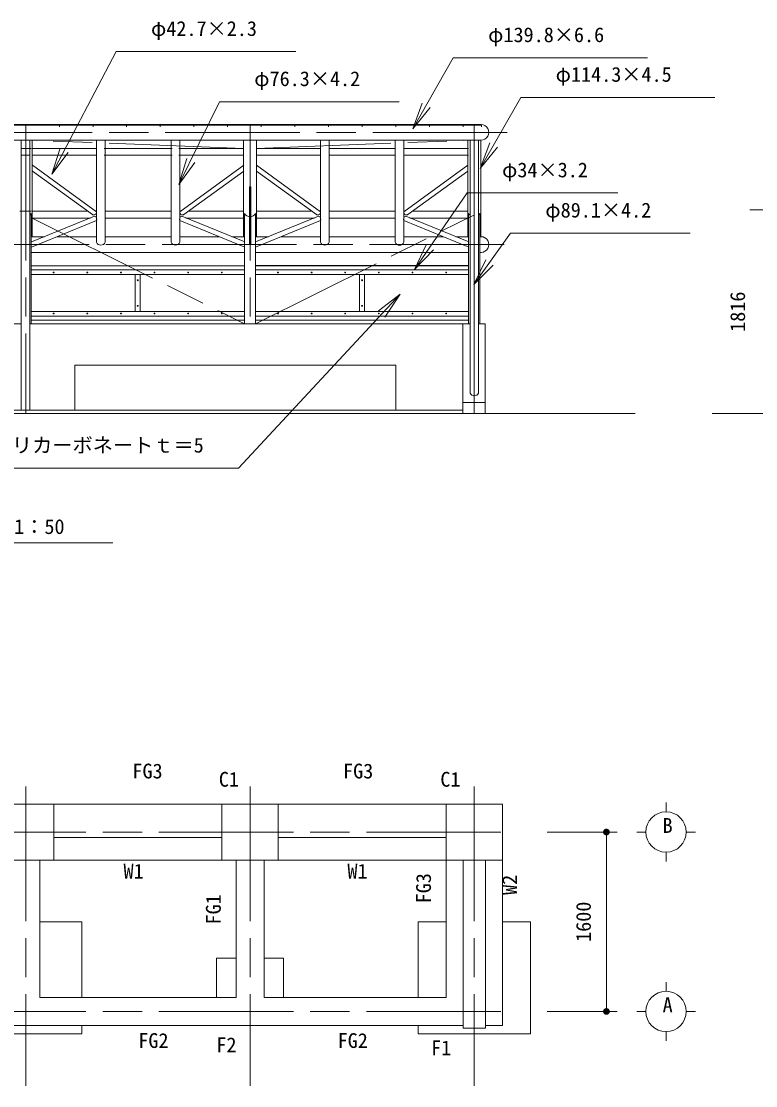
# Model space of a CAD drawing. Units: millimetres at full size; details may follow other scales. Extents: x 0 to 42000, y 0 to 29700.
# Drawn here: x 7465 to 14014, y 7156 to 16649 of the extents above; entities that cross this region are included whole.
import ezdxf
from ezdxf.enums import TextEntityAlignment as Align

# ---------------------------------------------------------------- set-up
doc = ezdxf.new("R2010")
doc.units = ezdxf.units.MM
doc.header["$LTSCALE"] = 100
doc.linetypes.add('CHAIN', pattern=[18.5, 12, -1.5, 3.5, -1.5])
for name, color, linetype, lineweight in [('D-BMK', 2, 'CHAIN', 13), ('D-STR', 1, 'Continuous', 13), ('D-STR-DIM', 7, 'Continuous', 13), ('D-STR-HTXT', 7, 'Continuous', 13), ('D-STR-TXT', 7, 'Continuous', 13)]:
    doc.layers.add(name, color=color, linetype=linetype, lineweight=lineweight)
doc.styles.add('ＭＳ ゴシック', font='')
doc.styles.get('ＭＳ ゴシック').set_extended_font_data('MS Gothic')

# ---------------------------------------------------------------- blocks, each defined once
blk = doc.blocks.new('open_arrow')
at = {"color": 0, "linetype": 'Continuous', "lineweight": -2}
blk.add_lwpolyline([(7.5, 1.25), (0, 0), (7.5, -1.25)], dxfattribs=at)
blk = doc.blocks.new('filled_dot')
at = {"color": 0, "linetype": 'Continuous', "lineweight": -2, "const_width": 1.25}
blk.add_lwpolyline([(-0.625, 0, 1), (0.625, 0, 1)], format="xyb", close=True, dxfattribs=at)

msp = doc.modelspace()

# ---------------------------------------------------------------- linework, layer by layer
at = {"layer": 'D-BMK'}
for p, q in [((7504.8, 15714.9), (7504.8, 13150.6)), ((9504.8, 15714.9), (9504.8, 13952.7)), ((11798.7, 15657.7), (3215.9, 15657.7)), ((9447.7, 15514.5), (7562, 15587.8)), ((9562, 15514.5), (11447.7, 15587.8)), ((9554.8, 13950.6), (11500.8, 14920.4)), ((7562, 14893.9), (9454.8, 13950.6)), ((11770.6, 14657.9), (3215.9, 14657.9)), ((7504.8, 9823.5), (7504.8, 7156.5)), ((9504.8, 9823.5), (9504.8, 7156.5)), ((11504.8, 9823.5), (11504.8, 7156.5)), ((3142, 9418.6), (11887.2, 9418.6)), ((3142, 7818.6), (11887.2, 7818.6))]:
    msp.add_line(p, q, dxfattribs=at)
at = {"layer": 'D-STR'}
for p, q in [((11569.5, 15722.4), (3440.1, 15722.4)), ((11564.8, 15727.6), (3444.8, 15727.6)), ((7504.8, 15706.4), (7504.8, 15722.4)), ((7804.8, 15706.4), (7804.8, 15722.4)), ((8104.8, 15706.4), (8104.8, 15722.4)), ((8404.8, 15706.4), (8404.8, 15722.4)), ((8704.8, 15706.4), (8704.8, 15722.4)), ((9004.8, 15706.4), (9004.8, 15722.4)), ((9304.8, 15706.4), (9304.8, 15722.4)), ((9604.8, 15706.4), (9604.8, 15722.4)), ((9904.8, 15706.4), (9904.8, 15722.4)), ((10204.8, 15706.4), (10204.8, 15722.4)), ((10504.8, 15706.4), (10504.8, 15722.4)), ((10804.8, 15706.4), (10804.8, 15722.4)), ((11104.8, 15706.4), (11104.8, 15722.4)), ((11404.8, 15706.4), (11404.8, 15722.4)), ((11504.8, 15714.9), (11504.8, 13150.6)), ((11569.5, 15706.4), (11569.5, 15722.4)), ((11564.8, 15587.8), (3444.8, 15587.8)), ((7465.3, 15587.8), (7465.3, 13180.6)), ((7541.6, 15587.8), (7541.6, 13180.6)), ((7562, 15587.8), (7562, 14727.8)), ((8135.8, 14678.2), (8135.8, 15588.2)), ((8212.1, 14678.2), (8212.1, 15588.2)), ((8802.5, 14678.2), (8802.5, 15588.2)), ((8878.8, 14678.2), (8878.8, 15588.2)), ((9447.7, 15587.8), (9447.7, 14727.8)), ((9562, 15587.8), (9562, 14727.8)), ((10133.4, 14678.2), (10133.4, 15588.2)), ((10209.7, 14678.2), (10209.7, 15588.2)), ((10800, 14677.8), (10800, 15587.8)), ((10876.3, 14677.8), (10876.3, 15587.8)), ((11447.7, 15587.8), (11447.7, 14727.8)), ((11466.7, 15587.8), (11466.7, 13331.4)), ((11543, 15587.8), (11543, 13331.4)), ((11562, 15587.9), (11562, 14727.7)), ((7553.5, 15514.5), (7465.3, 15514.5)), ((8135.8, 15514.5), (7562, 15514.5)), ((8810.4, 15514.5), (8204.2, 15514.5)), ((9447.7, 15514.5), (8870.9, 15514.5)), ((10133.4, 15514.5), (9562, 15514.5)), ((10800, 15514.5), (10209.7, 15514.5)), ((11452.6, 15514.5), (10876.3, 15514.5)), ((7541.6, 15454), (7465.3, 15454)), ((8135.8, 15454), (7562, 15454)), ((8810.4, 15454), (8204.2, 15454)), ((9447.7, 15454), (8870.9, 15454)), ((10133.4, 15454), (9562, 15454)), ((10800, 15454), (10209.7, 15454)), ((11452.6, 15454), (10876.3, 15454)), ((8135.8, 14950.5), (7564.1, 15365.2)), ((8099.5, 14924.2), (7564.1, 15312.5)), ((8878.8, 14950.5), (9450.5, 15365.2)), ((8915.1, 14924.2), (9450.5, 15312.5)), ((10133.4, 14950.5), (9561.6, 15365.2)), ((10097, 14924.2), (9561.6, 15312.5)), ((10876.3, 14950.5), (11448, 15365.2)), ((10912.7, 14924.2), (11448, 15312.5)), ((9510.8, 15173.5), (9498.8, 15173.5)), ((9498.8, 15173.5), (9498.8, 14657.9)), ((9510.8, 15173.5), (9510.8, 14657.9)), ((7553.5, 14954.4), (7453.5, 14954.4)), ((7553.5, 14933.2), (7553.5, 13950.6)), ((8118.9, 14910.1), (7557.3, 14680.9)), ((8057.7, 14954.4), (7562, 14954.4)), ((8135.8, 14954.4), (8130.5, 14954.4)), ((8802.5, 14954.4), (8212.1, 14954.4)), ((8884.1, 14954.4), (8878.8, 14954.4)), ((8895.7, 14910.1), (9457.3, 14680.9)), ((9447.7, 14954.4), (8956.9, 14954.4)), ((9454.8, 14933.2), (9454.8, 13950.6)), ((9554.8, 14933.2), (9554.8, 13950.6)), ((10116.4, 14910.1), (9554.8, 14680.9)), ((10055.3, 14954.4), (9562, 14954.4)), ((10133.4, 14954.4), (10128, 14954.4)), ((10800, 14954.4), (10209.7, 14954.4)), ((10881.7, 14954.4), (10876.3, 14954.4)), ((10893.2, 14910.1), (11454.8, 14680.9)), ((11447.7, 14954.4), (10954.4, 14954.4)), ((11452.6, 14933.2), (11452.6, 13950.6)), ((11552.6, 14933.2), (11552.6, 13950.6)), ((8135.8, 14870.9), (7557.3, 14634.8)), ((8081.5, 14893.9), (7562, 14893.9)), ((8802.5, 14893.9), (8212.1, 14893.9)), ((8878.8, 14870.9), (9457.3, 14634.8)), ((9447.7, 14893.9), (8933.1, 14893.9)), ((10133.4, 14870.9), (9554.8, 14634.8)), ((10079, 14893.9), (9562, 14893.9)), ((10800, 14893.9), (10209.7, 14893.9)), ((10876.3, 14870.9), (11454.8, 14634.8)), ((11447.7, 14893.9), (10930.7, 14893.9)), ((7672.1, 14727.8), (7562, 14727.8)), ((8135.8, 14727.8), (7785.1, 14727.8)), ((8802.5, 14727.8), (8212.1, 14727.8)), ((9229.5, 14727.8), (8878.8, 14727.8)), ((9454.8, 14727.8), (9342.5, 14727.8)), ((9669.6, 14727.8), (9554.8, 14727.8)), ((10133.4, 14727.8), (9782.7, 14727.8)), ((10800, 14727.8), (10209.7, 14727.8)), ((11227, 14727.8), (10876.3, 14727.8)), ((11452.6, 14727.8), (11340, 14727.8)), ((11564.8, 14727.8), (11552.6, 14727.8)), ((9510.8, 14657.9), (9498.8, 14657.9)), ((9454.8, 14588), (7553.5, 14588)), ((11452.6, 14588), (9554.8, 14588)), ((11564.8, 14588), (11552.6, 14588)), ((9452.1, 14467.6), (7554.8, 14467.6)), ((9452.1, 14433.6), (7554.8, 14433.6)), ((11452.1, 14469.8), (9554.8, 14469.8)), ((11452.1, 14467.6), (9554.8, 14467.6)), ((11452.1, 14433.6), (9554.8, 14433.6)), ((9452.1, 14389.6), (7554.8, 14389.6)), ((8481.5, 14389.6), (8481.5, 14061.6)), ((8525.5, 14389.6), (8525.5, 14061.6)), ((11452.1, 14389.6), (9554.8, 14389.6)), ((10481.5, 14389.6), (10481.5, 14061.6)), ((10525.5, 14389.6), (10525.5, 14061.6)), ((9452.1, 14061.6), (7554.8, 14061.6)), ((11452.1, 14061.6), (9554.8, 14061.6)), ((9452.1, 14017.6), (7554.8, 14017.6)), ((9452.1, 13983.6), (7554.8, 13983.6)), ((11452.1, 14017.6), (9554.8, 14017.6)), ((11452.1, 13983.6), (9554.8, 13983.6)), ((3967.6, 13947), (7465.3, 13950.6)), ((7541.6, 13950.6), (11402.1, 13950.6)), ((11466.7, 13950.6), (11402.1, 13950.6)), ((11402.1, 13950.6), (11402.1, 13150.6)), ((11602.1, 13950.6), (11543, 13950.6)), ((11602.1, 13950.6), (11602.1, 13150.6)), ((7943, 13580.6), (7943, 13180.6)), ((7943, 13580.6), (10804.8, 13580.6)), ((10804.8, 13580.6), (10804.8, 13180.6)), ((11602.1, 13250.6), (11402.1, 13250.6)), ((2068, 13150.6), (12938.9, 13150.6)), ((3604.8, 13180.6), (11402.1, 13180.6)), ((13626.9, 13150.6), (18335.9, 13150.6)), ((3254.8, 9668.6), (11754.8, 9668.6)), ((11754.8, 9668.6), (11754.8, 7693.6)), ((7754.8, 9368.6), (9254.8, 9368.6)), ((9754.8, 9368.6), (11254.8, 9368.6)), ((3754.8, 9168.6), (11254.8, 9168.6)), ((7629.8, 9168.6), (7629.8, 7943.6)), ((9379.8, 9168.6), (9379.8, 7943.6)), ((9629.8, 9168.6), (9629.8, 7943.6)), ((11254.8, 9168.6), (11254.8, 7943.6)), ((11404.8, 9168.6), (11404.8, 7668.6)), ((11604.8, 9168.6), (11604.8, 7668.6)), ((7629.8, 7943.6), (9379.8, 7943.6)), ((9629.8, 7943.6), (11254.8, 7943.6)), ((3604.8, 7693.6), (11404.8, 7693.6)), ((11604.8, 7693.6), (11754.8, 7693.6)), ((11404.8, 7668.6), (11604.8, 7668.6))]:
    msp.add_line(p, q, dxfattribs=at)
for points in [[(7254.8, 9668.6), (7754.8, 9668.6), (7754.8, 9168.6), (7254.8, 9168.6)], [(9254.8, 9668.6), (9754.8, 9668.6), (9754.8, 9168.6), (9254.8, 9168.6)], [(11254.8, 9668.6), (11754.8, 9668.6), (11754.8, 9168.6), (11254.8, 9168.6)]]:
    msp.add_lwpolyline(points, close=True, dxfattribs=at)
for points in [[(7629.8, 8618.6), (8004.8, 8618.6), (8004.8, 7943.6)], [(11004.8, 7943.6), (11004.8, 8618.6), (11254.8, 8618.6)], [(11754.8, 8618.6), (12004.8, 8618.6), (12004.8, 7618.6), (11004.8, 7618.6), (11004.8, 7693.6)], [(9204.8, 7943.6), (9204.8, 8293.6), (9379.8, 8293.6)], [(9629.8, 8293.6), (9804.8, 8293.6), (9804.8, 7943.6)], [(8004.8, 7693.6), (8004.8, 7618.6), (7004.8, 7618.6), (7004.8, 7693.6)]]:
    msp.add_lwpolyline(points, dxfattribs=at)
for centre in [(7753.5, 14408.6), (8053.5, 14408.6), (8353.5, 14408.6), (8503.5, 14339.6), (8653.5, 14408.6), (8953.5, 14408.6), (9253.5, 14408.6), (9753.5, 14408.6), (10053.5, 14408.6), (10353.5, 14408.6), (10503.5, 14339.6), (10653.5, 14408.6), (10953.5, 14408.6), (11253.5, 14408.6), (8503.5, 14111.6), (10503.5, 14111.6), (7753.5, 14042.6), (8053.5, 14042.6), (8353.5, 14042.6), (8653.5, 14042.6), (8953.5, 14042.6), (9253.5, 14042.6), (9753.5, 14042.6), (10053.5, 14042.6), (10353.5, 14042.6), (10653.5, 14042.6), (10953.5, 14042.6), (11253.5, 14042.6)]:
    msp.add_circle(centre, 4, dxfattribs=at)
for centre, radius, start, end in [((11564.8, 15657.7), 69.9, 269.99961, 90.00039), ((7504.8, 14966.2), 59.9, 307.88125, 326.6084), ((8110.9, 14946.6), 25.2, 242.98585, 8.92226), ((8108.6, 14882.4), 29.5, 337.00794, 69.68896), ((8906, 14882.4), 29.5, 110.31104, 202.99206), ((8903.7, 14946.6), 25.2, 171.07774, 297.01415), ((9504.8, 14966.2), 59.9, 213.3916, 326.6084), ((10108.4, 14946.6), 25.2, 242.98585, 8.92226), ((10106.2, 14882.4), 29.5, 337.00794, 69.68896), ((10903.5, 14882.4), 29.5, 110.31104, 202.99206), ((10901.2, 14946.6), 25.2, 171.07774, 297.01415), ((11502.6, 14966.2), 59.9, 213.3916, 233.19707), ((11502.6, 14966.2), 59.9, 312.45699, 326.6084), ((11564.8, 14657.9), 69.9, 269.99961, 90.00039), ((8174, 14693.1), 41, 201.33499, 338.66501), ((8840.6, 14693.1), 41, 201.33499, 338.66501), ((10171.5, 14693.1), 41, 201.33499, 338.66501), ((10838.2, 14692.7), 41, 201.33499, 338.66501), ((11504.8, 13352.8), 43.7, 209.27415, 330.72585)]:
    msp.add_arc(centre, radius, start, end, dxfattribs=at)
at = {"layer": 'D-STR-DIM'}
for p, q in [((15012.4, 14966.8), (13961.7, 14966.8)), ((15012.4, 13150.6), (13961.7, 13150.6)), ((12153, 9418.6), (12778.8, 9418.6)), ((12682.8, 9418.6), (12682.8, 7818.6)), ((12153, 7818.6), (12778.8, 7818.6))]:
    msp.add_line(p, q, dxfattribs=at)
at = {"layer": 'D-STR-HTXT'}
for points in [[(7736.4, 15284.7), (8310.9, 16379.1), (8550.9, 16379.1), (9912.3, 16379.1)], [(10956.3, 15689.9), (11317, 16323.6), (11557, 16323.6), (13049.4, 16323.6)], [(11558.4, 15336.5), (11919.1, 15970.2), (12159.1, 15970.2), (13650.4, 15970.2)], [(8870.8, 15192.4), (9231.5, 15931.5), (9471.5, 15931.5), (10833.9, 15931.5)], [(10972.6, 14435), (11441.2, 15118.3), (11681.2, 15118.3), (12783.7, 15118.3)], [(11500.1, 14302), (11826.9, 14759.7), (12066.9, 14759.7), (13429.4, 14759.7)], [(10842.3, 14213.8), (9403.2, 12663.3), (9163.2, 12663.3), (6564.2, 12663.3)]]:
    msp.add_lwpolyline(points, dxfattribs=at)
at = {"layer": 'D-STR-TXT'}
for p, q in [((6681.4, 11996.9), (8281.4, 11996.9)), ((13214.4, 9598.6), (13214.4, 9680.6)), ((13034.4, 9418.6), (12952.4, 9418.6)), ((13394.4, 9418.6), (13476.4, 9418.6)), ((13214.4, 9238.6), (13214.4, 9156.6)), ((13214.4, 7998.6), (13214.4, 8080.6)), ((13034.4, 7818.6), (12952.4, 7818.6)), ((13394.4, 7818.6), (13476.4, 7818.6)), ((13214.4, 7638.6), (13214.4, 7556.6))]:
    msp.add_line(p, q, dxfattribs=at)
for centre in [(13214.4, 9418.6), (13214.4, 7818.6)]:
    msp.add_circle(centre, 180, dxfattribs=at)

# ---------------------------------------------------------------- block references
at = {"layer": 'D-STR-DIM', "xscale": 24, "yscale": 24}
for p, rotation in [((12682.8, 9418.6), 270), ((12682.8, 7818.6), 90)]:
    msp.add_blockref('filled_dot', p, dxfattribs=dict(at, rotation=rotation))
at = {"layer": 'D-STR-HTXT', "xscale": 32, "yscale": 32}
for p, rotation in [((10956.3, 15689.9), 60.4), ((7736.4, 15284.7), 62.3), ((11558.4, 15336.5), 60.4), ((8870.8, 15192.4), 64), ((10972.6, 14435), 55.6), ((11500.1, 14302), 54.5), ((10842.3, 14213.8), 227.1)]:
    msp.add_blockref('open_arrow', p, dxfattribs=dict(at, rotation=rotation))

# ---------------------------------------------------------------- texts
at = {"layer": 'D-STR-DIM', "style": 'ＭＳ ゴシック'}
for s, p in [('1816', (13786.7, 14058.7)), ('1600', (12411.8, 8618.6))]:
    msp.add_text(s, height=132, rotation=90, dxfattribs=at).set_placement(p, align=Align.TOP_CENTER)
at = {"layer": 'D-STR-HTXT', "style": 'ＭＳ ゴシック'}
for s, p in [('φ42.7×2.3', (8621.9, 16650.1)), ('φ139.8×6.6', (11628, 16594.6)), ('φ114.3×4.5', (12230.1, 16241.2)), ('φ76.3×4.2', (9542.5, 16202.6)), ('φ34×3.2', (11752.2, 15389.3)), ('φ89.1×4.2', (12138, 15030.7))]:
    msp.add_text(s, height=132, dxfattribs=at).set_placement(p, align=Align.TOP_LEFT)
msp.add_text('ポリカーボネートｔ＝5', height=132, dxfattribs=at).set_placement((9092.2, 12934.3), align=Align.TOP_RIGHT)
at = {"layer": 'D-STR-TXT', "style": 'ＭＳ ゴシック'}
msp.add_text('立面図\u30001：50', height=132, dxfattribs=at).set_placement((6681.4, 12036.9), align=Align.BOTTOM_LEFT)
for s, p in [('FG3', (8725.3, 10028.7)), ('FG3', (10603.7, 10028.7)), ('C1', (9406.1, 9955.1)), ('C1', (11381.3, 9955.1)), ('B', (13273.5, 9543.2)), ('W1', (8556.5, 9135.7)), ('W1', (10552.6, 9135.7)), ('A', (13273.5, 7943.2)), ('FG2', (8778.3, 7625.2)), ('FG2', (10555.4, 7625.2)), ('F2', (9384.5, 7587)), ('F1', (11299.3, 7560.3))]:
    msp.add_text(s, height=132, dxfattribs=at).set_placement(p, align=Align.TOP_RIGHT)
for s, p in [('FG3', (10986, 9052.2)), ('W2', (11753.4, 9037.6)), ('FG1', (9112, 8864))]:
    msp.add_text(s, height=132, rotation=90, dxfattribs=at).set_placement(p, align=Align.TOP_RIGHT)

doc.saveas('drawing.dxf')
